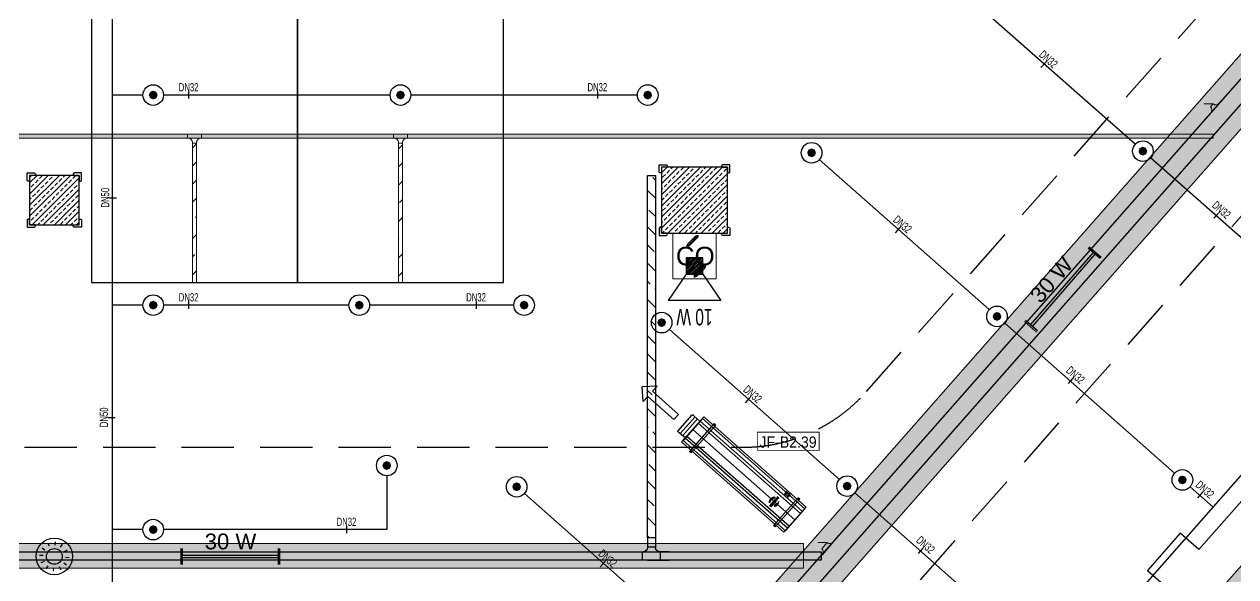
# Model space of a CAD drawing. Header units: millimetres. Extents: x -379292 to 1221486, y 92049 to 447512.
# Drawn here: x -150220 to -135520, y 124247 to 130954 of the extents above; entities that cross this region are included whole.
import ezdxf
from ezdxf.enums import TextEntityAlignment as Align

# ---------------------------------------------------------------- set-up
doc = ezdxf.new("R2010")
doc.units = ezdxf.units.MM
doc.linetypes.add('HIDDEN', pattern=[9.525, 6.35, -3.175])
for name, color, linetype in [('-M-YNGN-BORUID', 7, 'Continuous'), ('-M-YNGN-BORUUZUN', 7, 'Continuous'), ('-M-YNGN-BORUYUK', 7, 'Continuous'), ('-M-YNGN-SPR-YUK', 7, 'Continuous'), ('-M-YNGN-ZON6-CAP-', 7, 'Continuous'), ('-M-YNGN-ZON6-SPR-', 7, 'Continuous'), ('05_HATCH CONCRETE', 141, 'Continuous'), ('05_SYMBOL', 2, 'Continuous'), ('08_DEDECTOR FLASOR', 3, 'Continuous'), ('08_HORN', 4, 'Continuous'), ('08_LAMP', 4, 'Continuous'), ('08_LOUD SYSTEM', 4, 'Continuous'), ('202-A-Y-MahalAd', 141, 'Continuous'), ('AIR-J-U-355', 2, 'Continuous'), ('AIRONN ZONLAMA', 4, 'Continuous'), ('E_CT_ZA', 6, 'Continuous'), ('JF355', 2, 'Continuous')]:
    doc.layers.add(name, color=color, linetype=linetype)
doc.layers.add('-M-YNGN-SPR-CAPCIZGI', color=188, linetype='Continuous', plot=False)
for name, color, linetype, lineweight in [('-M-YNGN-ZON6', 2, 'SP', 30), ('08_200', 112, 'Continuous', 9), ('08_DEDECTOR', 3, 'Continuous', 9), ('Aironn-Kodlama', 7, 'Continuous', 0), ('E_CT_KA', 4, 'Continuous', 9), ('E_CT_KIRMIZI', 1, 'Continuous', 9)]:
    doc.layers.add(name, color=color, linetype=linetype, lineweight=lineweight)
doc.styles.add('CIZGI', font='tahoma.ttf', dxfattribs={"width": 0.8, "oblique": 20})
doc.styles.add('HCAD', font='HCAD.SHX', dxfattribs={"width": 0.8, "height": 0.2})
doc.styles.add('PIPESIZE', font='hcad.shx', dxfattribs={"width": 0.8})
doc.styles.add('SPR-NOT', font='romans.shx')
doc.styles.get("Standard").update_dxf_attribs({"font": 'segoeuil.ttf'})
doc.styles.add('TR', font='tsimpali.shx', dxfattribs={"width": 0.7})
doc.styles.add('YAZI-2', font='arial.ttf', dxfattribs={"height": 2})
doc.styles.add('YAZI-3', font='arial.ttf', dxfattribs={"height": 3})
doc.linetypes.add('SP', pattern='A,2,-0.1,["SP",CIZGI,S=0.14,R=0.2,X=0,Y=-0.07],-0.255', length=2.355)
pattern_1 = [(225, (905000, -3e-07), (67.351921, -67.351921), []), (225, (904932.65, -3e-07), (67.351921, -67.351921), [47.625, -23.8125])]

# ---------------------------------------------------------------- blocks, each defined once
blk = doc.blocks.new('202_Vida')
at = {"color": 0, "linetype": 'ByBlock', "ltscale": 0.2}
for points in [[(1, 0), (-1, 0)], [(0, 1), (0, -1)]]:
    blk.add_lwpolyline(points, dxfattribs=at)
at = {"color": 0, "linetype": 'ByBlock'}
for radius in [0.42, 0.23, 0.155]:
    blk.add_circle((0, 0), radius, dxfattribs=at)
blk = doc.blocks.new('202_Stoper')
at = {"color": 0, "linetype": 'ByBlock'}
for points in [[(-750, -30), (-750, -75), (-900, -75), (-900, 75), (-750, 75), (-750, 30)], [(750, -30), (750, -75), (900, -75), (900, 75), (750, 75), (750, 30)]]:
    blk.add_lwpolyline(points, dxfattribs=at)
blk.add_lwpolyline([(825, -30, 1), (825, 30), (-825, 30, 1), (-825, -30)], format="xyb", close=True, dxfattribs=at)
at = {"color": 0, "linetype": 'ByBlock', "yscale": 10, "zscale": 10, "rotation": 180}
for p, xscale in [((-877, 53), -10), ((-772, 53), 10), ((772, 53), -10), ((877, 53), 10)]:
    blk.add_blockref('202_Vida', p, dxfattribs=dict(at, xscale=xscale))
at = {"color": 0, "linetype": 'ByBlock', "yscale": 10, "zscale": 10}
for p, xscale in [((-877, -52), 10), ((-772, -52), -10), ((772, -52), 10), ((877, -52), -10)]:
    blk.add_blockref('202_Vida', p, dxfattribs=dict(at, xscale=xscale))
blk = doc.blocks.new('202_Mahalblok')
at = {"color": 0, "linetype": 'ByBlock', "flags": 128}
blk.add_lwpolyline([(0, 0), (0, 5000), (2500, 5000), (2500, 0)], close=True, dxfattribs=at)
at = {"color": 252}
blk.add_blockref('202_Stoper', (1250, 750), dxfattribs=at)
at = {"color": 0, "linetype": 'ByBlock', "ltscale": 25}
blk.add_attdef('MAHALNO', text='', height=200, dxfattribs=at).set_placement((1209, 1390), align=Align.BOTTOM_CENTER)
blk = doc.blocks.new('bariyer')
at = {"color": 8, "ltscale": 25}
blk.add_lwpolyline([(0, -70), (15, -70, 0.414214), (30, -55), (30, 30), (-55, 30, 0.414214), (-70, 15), (-70, 0), (0, 0)], format="xyb", close=True, dxfattribs=at)
blk = doc.blocks.new('OtoParkBodrumKatMimari')
at = {"layer": '05_HATCH CONCRETE'}
h = blk.add_hatch(dxfattribs=at)
h.set_pattern_fill('ANSI33', color=8, scale=15, angle=180, style=0)
h.set_pattern_definition(pattern_1)
h.paths.add_polyline_path([(142600, 59700), (142800, 59700), (139870, 56381), (139645, 56579), (139248, 56130), (139473, 55931), (135668, 51620), (135443, 51819), (134848, 51144), (135073, 50945), (131506, 46904), (131281, 47103), (130884, 46653), (131109, 46455), (127899, 42818), (127674, 43017), (127277, 42567), (127502, 42369), (124481, 38946), (124256, 39145), (123859, 38695), (124084, 38496), (120848, 34830), (120623, 35029), (120028, 34354), (120253, 34155), (117433, 30962), (117209, 31160), (116812, 30710), (117036, 30512), (113992, 27063), (113767, 27262), (113370, 26812), (113595, 26613), (110386, 22977), (110161, 23176), (109764, 22726), (109989, 22527), (106786, 18899), (106561, 19097), (105965, 18422), (106190, 18224), (103361, 15019), (103136, 15217), (102739, 14767), (102964, 14569), (99777, 10958), (99552, 11156), (99155, 10707), (99380, 10508), (96303, 7022), (96078, 7220), (95615, 6696), (95840, 6497), (93887, 4285), (93662, 4484), (93265, 4034), (93490, 3836), (90240, 153), (90240, 300), (89640, 300), (89640, 0), (88400, 0), (88400, 300), (87800, 300), (87800, 0), (80000, 0), (80000, 300), (79400, 300), (79400, 0), (71600, 0), (71600, 300), (71000, 300), (71000, -300), (90240, -300), (143200, 59700), (143200, 67400), (142600, 67400), (142600, 66800), (142900, 66800), (142900, 64150), (142600, 64150), (142600, 63550), (142900, 63550), (142900, 60300), (142600, 60300)])
h = blk.add_hatch(dxfattribs=at)
h.set_pattern_fill('ANSI33', color=8, scale=15, angle=180, style=0)
h.set_pattern_definition(pattern_1)
h.paths.add_polyline_path([(104667, 28400), (103867, 28400), (103867, 27600), (104667, 27600)])
h = blk.add_hatch(dxfattribs=at)
h.set_pattern_fill('ANSI33', color=8, scale=15, angle=180, style=0)
h.set_pattern_definition(pattern_1)
h.paths.add_polyline_path([(96800, 28300), (96200, 28300), (96200, 27700), (96800, 27700)])
at = {"color": 5}
blk.add_lwpolyline([(113595, 26613), (110386, 22977), (110161, 23176), (109764, 22726), (109989, 22527), (106786, 18899), (106561, 19097), (105965, 18422), (106190, 18224), (103361, 15019), (103136, 15217), (102739, 14767), (102964, 14569), (99777, 10958), (99552, 11156), (99155, 10707), (99380, 10508), (96303, 7022)], dxfattribs=at)
for points in [[(104667, 28400), (103867, 28400), (103867, 27600), (104667, 27600)], [(96800, 28300), (96200, 28300), (96200, 27700), (96800, 27700)]]:
    blk.add_lwpolyline(points, close=True, dxfattribs=at)
at = {"layer": '05_SYMBOL', "color": 252, "linetype": 'HIDDEN', "ltscale": 100}
blk.add_lwpolyline([(132000, 51725), (93143, 7677)], dxfattribs=at)
blk.add_lwpolyline([(48161, 25484, 0.179563), (49466, 25000), (104855, 25000, 0.215217), (106355, 25677), (115176, 35677, 0.645796), (113676, 39000), (37847, 39000, 0.695543), (36543, 35484), (48161, 25484)], format="xyb", dxfattribs=at)
at = {"layer": '05_SYMBOL', "color": 8, "xscale": -1}
for p in [(103867, 28400), (96200, 28300)]:
    blk.add_blockref('bariyer', p, dxfattribs=at)
at = {"layer": '05_SYMBOL', "color": 8}
for p in [(104667, 28400), (96800, 28300)]:
    blk.add_blockref('bariyer', p, dxfattribs=at)
at = {"layer": '05_SYMBOL', "color": 8, "rotation": 180}
for p in [(96200, 27700), (103867, 27600)]:
    blk.add_blockref('bariyer', p, dxfattribs=at)
at = {"layer": '05_SYMBOL', "color": 8, "xscale": -1, "rotation": 180}
for p in [(96800, 27700), (104667, 27600)]:
    blk.add_blockref('bariyer', p, dxfattribs=at)
at = {"layer": '202-A-Y-MahalAd', "color": 8, "ltscale": 25}
ref = blk.add_blockref('202_Mahalblok', (96950, 32000), dxfattribs=dict(at, xscale=-1, rotation=180))
ref.add_attrib('MAHALNO', 'B-646', dxfattribs={"layer": '0', "color": 0, "linetype": 'ByBlock', "ltscale": 25, "height": 200}).set_placement((98159, 30467), align=Align.BOTTOM_CENTER)
ref = blk.add_blockref('202_Mahalblok', (99450, 32000), dxfattribs=dict(at, xscale=-1, rotation=180))
ref.add_attrib('MAHALNO', 'B-647', dxfattribs={"layer": '0', "color": 0, "linetype": 'ByBlock', "ltscale": 25, "height": 200}).set_placement((100659, 30467), align=Align.BOTTOM_CENTER)
blk = doc.blocks.new('SP-C-UP-12')
at = {"ltscale": 10}
blk.add_line((0, 0), (0, 0), dxfattribs=at)
at = {"color": 1, "linetype": 'Continuous'}
blk.add_circle((0, 0), 12.5, dxfattribs=at)
at = {"ltscale": 10}
for points in [[(-5.4, 0), (-3.8, 3.8), (-3.8, -3.8), (0, 5.4)], [(-3.8, -3.8), (0, 5.4), (0, -5.4), (3.8, 3.8)], [(0, -5.4), (3.8, 3.8), (3.8, -3.8), (5.4, 0)]]:
    blk.add_solid(points, dxfattribs=at)
at = {"layer": '-M-YNGN-SPR-YUK', "style": 'SPR-NOT', "width": 0.5, "flags": 9}
for tag, p in [('YUK', (0, 17.8)), ('CAP', (0, 14.4)), ('TIP', (0.2, 10.8))]:
    blk.add_attdef(tag, text='', height=2.5, dxfattribs=at).set_placement(p, align=Align.MIDDLE_CENTER)
blk = doc.blocks.new('SPRKL100')
at = {"layer": '-M-YNGN-SPR-CAPCIZGI'}
blk.add_line((0, 0.43), (0, -0.43), dxfattribs=at)
at = {"layer": '-M-YNGN-BORUID', "color": 0, "style": 'HCAD', "width": 0.8, "flags": 1}
blk.add_attdef('DIC', text='', height=0.4, dxfattribs=at).set_placement((0, -1.69), align=Align.CENTER)
at = {"layer": '-M-YNGN-BORUUZUN', "color": 0, "style": 'HCAD', "width": 0.7}
blk.add_attdef('BOY', text='', height=0.8, dxfattribs=at).set_placement((0, -1.08), align=Align.CENTER)
at = {"layer": '-M-YNGN-BORUYUK', "color": 6, "style": 'PIPESIZE', "width": 0.8}
blk.add_attdef('YUK', text='', height=0.5, dxfattribs=at).set_placement((0, 1.87), align=Align.CENTER)
at = {"color": 0, "style": 'PIPESIZE', "width": 0.7}
blk.add_attdef('CAP', text='', height=1, dxfattribs=at).set_placement((0, 0.45), align=Align.CENTER)
blk = doc.blocks.new('A$C69E8D8A3')
at = {"layer": '-M-YNGN-ZON6', "ltscale": 500}
for p, q in [((634, 6524.4), (634, 1991.9)), ((239.6, 330.9), (4953.7, 5671.8)), ((1875.4, 2732.1), (1669.2, 2914)), ((671.5, 2791.9), (634, 2791.9)), ((971.5, 2791.9), (696.5, 2791.9)), ((1271.5, 2791.9), (996.5, 2791.9)), ((1698.4, 2531.5), (1492.2, 2713.5)), ((2100.3, 2533.5), (1894.1, 2715.5)), ((671.5, 2536.9), (634, 2536.9)), ((921.5, 2536.9), (696.5, 2536.9)), ((1121.5, 2536.9), (946.5, 2536.9)), ((1923.3, 2333), (1717.1, 2515)), ((1516.5, 2325.4), (1310.3, 2507.4)), ((967.4, 2329.7), (967.4, 2264.4)), ((1340.6, 2126.1), (1134.4, 2308.1)), ((1741.4, 2126.9), (1535.2, 2308.9)), ((1970.2, 2291.6), (1942, 2316.4)), ((671.5, 2264.4), (634, 2264.4)), ((967.4, 2264.4), (696.5, 2264.4))]:
    blk.add_line(p, q, dxfattribs=at)
at = {"layer": '-M-YNGN-ZON6-CAP-'}
ref = blk.add_blockref('SPRKL100', (1764, 2828.4), dxfattribs=dict(at, xscale=10, yscale=10, zscale=10, rotation=318.5663252255652))
ref.add_attrib('CAP', 'DN32', dxfattribs={"layer": '0', "color": 0, "height": 10, "rotation": 318.5663, "style": 'PIPESIZE', "width": 0.7}).set_placement((1766.9, 2831.7), align=Align.CENTER)
ref = blk.add_blockref('SPRKL100', (726.9, 2791.9), dxfattribs=dict(at, xscale=10, yscale=10, zscale=10))
ref.add_attrib('CAP', 'DN32', dxfattribs={"layer": '0', "color": 0, "height": 10, "style": 'PIPESIZE', "width": 0.7}).set_placement((726.9, 2796.4), align=Align.CENTER)
ref = blk.add_blockref('SPRKL100', (1222.9, 2791.9), dxfattribs=dict(at, xscale=10, yscale=10, zscale=10))
ref.add_attrib('CAP', 'DN32', dxfattribs={"layer": '0', "color": 0, "height": 10, "style": 'PIPESIZE', "width": 0.7}).set_placement((1222.9, 2796.4), align=Align.CENTER)
ref = blk.add_blockref('SPRKL100', (635.2, 2667.2), dxfattribs=dict(at, xscale=10.00000000000001, yscale=10.00000000000001, zscale=10.00000000000001, rotation=90))
ref.add_attrib('CAP', 'DN50', dxfattribs={"layer": '0', "color": 0, "height": 10, "rotation": 90, "style": 'PIPESIZE', "width": 0.7}).set_placement((630.7, 2667.2), align=Align.CENTER)
ref = blk.add_blockref('SPRKL100', (1973.8, 2645.5), dxfattribs=dict(at, xscale=10, yscale=10, zscale=10, rotation=318.5663252255652))
ref.add_attrib('CAP', 'DN32', dxfattribs={"layer": '0', "color": 0, "height": 10, "rotation": 318.5663, "style": 'PIPESIZE', "width": 0.7}).set_placement((1976.8, 2648.8), align=Align.CENTER)
ref = blk.add_blockref('SPRKL100', (1586.9, 2627.8), dxfattribs=dict(at, xscale=10, yscale=10, zscale=10, rotation=318.5663252255652))
ref.add_attrib('CAP', 'DN32', dxfattribs={"layer": '0', "color": 0, "height": 10, "rotation": 318.5663, "style": 'PIPESIZE', "width": 0.7}).set_placement((1589.9, 2631.2), align=Align.CENTER)
ref = blk.add_blockref('SPRKL100', (726.9, 2536.9), dxfattribs=dict(at, xscale=10, yscale=10, zscale=10))
ref.add_attrib('CAP', 'DN32', dxfattribs={"layer": '0', "color": 0, "height": 10, "style": 'PIPESIZE', "width": 0.7}).set_placement((726.9, 2541.4), align=Align.CENTER)
ref = blk.add_blockref('SPRKL100', (1075.7, 2536.9), dxfattribs=dict(at, xscale=10, yscale=10, zscale=10))
ref.add_attrib('CAP', 'DN32', dxfattribs={"layer": '0', "color": 0, "height": 10, "style": 'PIPESIZE', "width": 0.7}).set_placement((1075.7, 2541.4), align=Align.CENTER)
ref = blk.add_blockref('SPRKL100', (1796.8, 2444.9), dxfattribs=dict(at, xscale=10, yscale=10, zscale=10, rotation=318.5663252255652))
ref.add_attrib('CAP', 'DN32', dxfattribs={"layer": '0', "color": 0, "height": 10, "rotation": 318.5663, "style": 'PIPESIZE', "width": 0.7}).set_placement((1799.7, 2448.3), align=Align.CENTER)
ref = blk.add_blockref('SPRKL100', (1405.1, 2421.7), dxfattribs=dict(at, xscale=10, yscale=10, zscale=10, rotation=318.5663252255652))
ref.add_attrib('CAP', 'DN32', dxfattribs={"layer": '0', "color": 0, "height": 10, "rotation": 318.5663, "style": 'PIPESIZE', "width": 0.7}).set_placement((1408, 2425.1), align=Align.CENTER)
ref = blk.add_blockref('SPRKL100', (633.6, 2400.7), dxfattribs=dict(at, xscale=10.00000000000001, yscale=10.00000000000001, zscale=10.00000000000001, rotation=90))
ref.add_attrib('CAP', 'DN50', dxfattribs={"layer": '0', "color": 0, "height": 10, "rotation": 90, "style": 'PIPESIZE', "width": 0.7}).set_placement((629.1, 2400.7), align=Align.CENTER)
ref = blk.add_blockref('SPRKL100', (1953.8, 2306.1), dxfattribs=dict(at, xscale=10, yscale=10, zscale=10, rotation=318.5663252255652))
ref.add_attrib('CAP', 'DN32', dxfattribs={"layer": '0', "color": 0, "height": 10, "rotation": 318.5663, "style": 'PIPESIZE', "width": 0.7}).set_placement((1956.8, 2309.4), align=Align.CENTER)
ref = blk.add_blockref('SPRKL100', (918.5, 2264.4), dxfattribs=dict(at, xscale=10, yscale=10, zscale=10))
ref.add_attrib('CAP', 'DN32', dxfattribs={"layer": '0', "color": 0, "height": 10, "style": 'PIPESIZE', "width": 0.7}).set_placement((918.5, 2268.9), align=Align.CENTER)
ref = blk.add_blockref('SPRKL100', (1614.9, 2238.8), dxfattribs=dict(at, xscale=10, yscale=10, zscale=10, rotation=318.5663252255652))
ref.add_attrib('CAP', 'DN32', dxfattribs={"layer": '0', "color": 0, "height": 10, "rotation": 318.5663, "style": 'PIPESIZE', "width": 0.7}).set_placement((1617.8, 2242.2), align=Align.CENTER)
ref = blk.add_blockref('SPRKL100', (1229.1, 2222.4), dxfattribs=dict(at, xscale=10, yscale=10, zscale=10, rotation=318.5663252255652))
ref.add_attrib('CAP', 'DN32', dxfattribs={"layer": '0', "color": 0, "height": 10, "rotation": 318.5663, "style": 'PIPESIZE', "width": 0.7}).set_placement((1232.1, 2225.8), align=Align.CENTER)
at = {"layer": '-M-YNGN-ZON6-SPR-'}
for p, rotation in [((684, 2791.9), 180), ((984, 2791.9), 180), ((1284, 2791.9), 180), ((1482.8, 2721.8), 138.5663252255651), ((1884.8, 2723.8), 138.5663252255651), ((684, 2536.9), 180), ((934, 2536.9), 180), ((1134, 2536.9), 180), ((1300.9, 2515.7), 138.5663252255651), ((1707.8, 2523.2), 138.5663252255651), ((967.4, 2342.2), 180), ((1932.7, 2324.7), 138.5663252255651), ((1125, 2316.4), 138.5663252255651), ((1525.9, 2317.2), 138.5663252255651), ((684, 2264.4), 180)]:
    blk.add_blockref('SP-C-UP-12', p, dxfattribs=dict(at, rotation=rotation))
blk = doc.blocks.new('*U680')
h = blk.add_hatch()
h.set_pattern_fill('ANSI33', color=0, scale=50, angle=1, style=0)
h.paths.add_polyline_path([(-773, 200), (58857, 200), (58857, 0), (-773, 0)])
at = {"color": 0}
blk.add_lwpolyline([(-773, 200), (58857, 200), (58857, 0), (-773, 0)], close=True, dxfattribs=at)
at = {"ltscale": 25, "flags": 1}
for tag, p in [('YUKSEKLIK', (-229, -149)), ('KALINLIK', (-229, -213))]:
    blk.add_attdef(tag, p, '', height=50, dxfattribs=at)
blk = doc.blocks.new('*U718')
h = blk.add_hatch()
h.set_pattern_fill('ANSI33', color=0, scale=50, angle=1, style=0)
h.paths.add_polyline_path([(-1015, 600), (58777, 600), (58777, 0), (-1015, 0)])
at = {"color": 0}
blk.add_lwpolyline([(-1015, 600), (58777, 600), (58777, 0), (-1015, 0)], close=True, dxfattribs=at)
at = {"ltscale": 25, "flags": 1}
for tag, p in [('YUKSEKLIK', (-229, -149)), ('KALINLIK', (-229, -213))]:
    blk.add_attdef(tag, p, '', height=50, dxfattribs=at)
blk = doc.blocks.new('*U748')
h = blk.add_hatch()
h.set_pattern_fill('ANSI33', color=0, scale=50, angle=1, style=0)
h.paths.add_polyline_path([(-38442, 50), (-232, 50), (-232, 0), (-38442, 0)])
at = {"color": 0}
blk.add_lwpolyline([(-38442, 50), (-232, 50), (-232, 0), (-38442, 0)], close=True, dxfattribs=at)
at = {"ltscale": 25, "flags": 1}
for tag, p in [('YUKSEKLIK', (-229, -149)), ('KALINLIK', (-229, -213))]:
    blk.add_attdef(tag, p, '', height=50, dxfattribs=at)
blk = doc.blocks.new('*U969')
h = blk.add_hatch()
h.set_pattern_fill('ANSI33', color=0, scale=50, angle=1, style=0)
h.paths.add_polyline_path([(-4141, 100), (257, 100), (257, 0), (-4141, 0)])
at = {"color": 0}
blk.add_lwpolyline([(-4141, 100), (257, 100), (257, 0), (-4141, 0)], close=True, dxfattribs=at)
at = {"ltscale": 25, "flags": 1}
for tag, p in [('YUKSEKLIK', (-229, -149)), ('KALINLIK', (-229, -213))]:
    blk.add_attdef(tag, p, '', height=50, dxfattribs=at)
blk = doc.blocks.new('*U460')
at = {"color": 0}
for p, q in [((264, 264), (-164, 264)), ((-164, 164), (-50, 164)), ((-60, 264), (-60, 164)), ((0, 264), (264, 264)), ((264, 164), (150, 164)), ((160, 264), (160, 164)), ((0, 0), (0, 114)), ((0, 104), (100, 104)), ((100, 0), (100, 114))]:
    blk.add_line(p, q, dxfattribs=at)
for centre, start, end in [((-50, 114), 0, 90), ((150, 114), 90, 180)]:
    blk.add_arc(centre, 50, start, end, dxfattribs=at)
blk = doc.blocks.new('*U511')
at = {"color": 0}
for p, q in [((0, 37.8), (0, 26.4)), ((-0.3, 6.4), (-0.3, 26.4)), ((-0.3, 26.4), (0, 26.4)), ((13.6, 13.9), (5, 21.4)), ((5, 21.4), (5, 11.4)), ((0, 6.4), (-0.3, 6.4)), ((0, -5), (0, 6.4))]:
    blk.add_line(p, q, dxfattribs=at)
for centre, start, end in [((5, 26.4), 180, 270), ((5, 6.4), 90, 180)]:
    blk.add_arc(centre, 5, start, end, dxfattribs=at)
blk = doc.blocks.new('*U510')
at = {"color": 0}
for p, q in [((0, 37.8), (0, 26.4)), ((-0.3, 11.4), (-0.3, 26.4)), ((-0.3, 26.4), (0, 26.4)), ((13.6, 13.9), (5, 21.4)), ((5, 21.4), (5, 16.4)), ((0, 11.4), (-0.3, 11.4)), ((0, 0), (0, 11.4))]:
    blk.add_line(p, q, dxfattribs=at)
for centre, start, end in [((5, 26.4), 180, 270), ((5, 11.4), 90, 180)]:
    blk.add_arc(centre, 5, start, end, dxfattribs=at)
blk = doc.blocks.new('40 W SIVA ÜSTÜ ETANJ LED 50--')
at = {"layer": '08_LAMP'}
for p, q in [((-625, -100), (-625, 100)), ((-605, -100), (-605, 100)), ((-605, 15), (605, 15)), ((605, -100), (605, 100)), ((625, -100), (625, 100)), ((-605, -15), (605, -15))]:
    blk.add_line(p, q, dxfattribs=at)
at = {"layer": '08_LAMP', "color": 2, "style": 'YAZI-2'}
blk.add_text('30 W', height=200, dxfattribs=at).set_placement((0, 90), align=Align.CENTER)
blk = doc.blocks.new('CO 250')
at = {"layer": '08_DEDECTOR'}
for p, q in [((17, 243), (-84, 142)), ((45, 251), (-74, 132)), ((37, 223), (-64, 122)), ((45, 250), (45, 243)), ((114, -136), (-5, -255)), ((104, -126), (3, -227)), ((124, -146), (23, -247)), ((-5, -247), (-5, -255)), ((-5, -255), (3, -255))]:
    blk.add_line(p, q, dxfattribs=at)
at = {"layer": '08_DEDECTOR', "ltscale": 25}
blk.add_lwpolyline([(-262, 278), (-262, -278), (262, -278), (262, 278)], close=True, dxfattribs=at)
at = {"layer": '08_DEDECTOR'}
for centre, radius, start, end in [((37, 223), 27.7, 72.9688, 135), ((17, 243), 27.7, 315, 0), ((-55, 112), 41.6, 135, 180), ((-55, 112), 27.7, 135, 180), ((-55, 112), 13.9, 135, 180), ((95, -116), 13.9, 315, 350.4112), ((95, -116), 27.7, 315, 355.2224), ((95, -116), 41.6, 315, 356.817), ((23, -247), 27.7, 135, 180), ((3, -227), 27.7, 270, 315)]:
    blk.add_arc(centre, radius, start, end, dxfattribs=at)
at = {"layer": '08_DEDECTOR', "color": 3, "style": 'YAZI-3'}
blk.add_text('CO', height=225, dxfattribs=at).set_placement((-226, -113))
blk = doc.blocks.new('KORNA ORT TAVAN')
at = {"layer": '08_HORN', "color": 3}
for p, q in [((-60, 124), (-79, 162)), ((10, 137), (13, 179)), ((77, 114), (101, 149)), ((-137, 10), (-179, 13)), ((-114, 77), (-149, 101)), ((124, 60), (162, 79)), ((-124, -60), (-162, -79)), ((-77, -114), (-101, -149)), ((-10, -137), (-13, -179)), ((60, -124), (79, -162)), ((114, -77), (149, -101)), ((137, -10), (179, -13))]:
    blk.add_line(p, q, dxfattribs=at)
at = {"layer": '08_HORN', "color": 1}
for major_axis, start_param, end_param in [((0, 222), 4.712358, 10.995543), ((0, 95.8), -1.570763777940356, 4.712421529239229)]:
    blk.add_ellipse((0, 0), major_axis=major_axis, ratio=1, start_param=start_param, end_param=end_param, dxfattribs=at)
blk = doc.blocks.new('15 W HORN 100_HARİCİ TİP')
at = {"layer": '08_LOUD SYSTEM'}
h = blk.add_hatch(dxfattribs=at)
h.set_pattern_fill('ANSI31', color=2, scale=4.8)
h.set_pattern_definition([(45, (-341645.439, -380325.335), (-10.77630735, 10.77630735), [])])
h.paths.add_polyline_path([(-100, 0), (100, 0), (100, 200), (-100, 200)])
at = {"layer": '08_LOUD SYSTEM', "ltscale": 2}
for p, q in [((-320, 520), (320, 520)), ((-100, 200), (-320, 520)), ((100, 200), (320, 520))]:
    blk.add_line(p, q, dxfattribs=at)
at = {"layer": '08_LOUD SYSTEM'}
blk.add_lwpolyline([(100, 0), (100, 200), (-100, 200), (-100, 0)], close=True, dxfattribs=at)
at = {"layer": '08_LOUD SYSTEM', "color": 2, "ltscale": 2, "style": 'TR', "width": 0.7}
blk.add_text('10 W', height=200, dxfattribs=at).set_placement((0, 620), align=Align.CENTER)
blk = doc.blocks.new('ju355')
at = {"layer": 'AIR-J-U-355', "color": 2, "linetype": 'Continuous'}
for p, q in [((82.7, 20.1), (-82.9, 20.1)), ((-82.9, 20.1), (-82.9, -20.5)), ((-68.1, -18.3), (-68, 22.3)), ((-68.1, -22.7), (-68, 22.3)), ((-65.3, 22.3), (-68, 22.3)), ((-65.3, 22.3), (-68, 22.3)), ((-65.3, -22.7), (-65.3, 22.3)), ((70.7, 22.2), (68, 22.3)), ((68, -22.8), (68, 22.3)), ((70.7, -22.8), (70.7, 22.2)), ((-94.8, 12.9), (-94.9, 12.8)), ((-94.9, 12.8), (-94.9, 12.7)), ((-94.9, 12.7), (-94.9, -12.5)), ((-94.7, 13.3), (-94.8, 13.2)), ((-94.8, 13.2), (-94.8, 13.1)), ((-94.8, 13.1), (-94.8, 13)), ((-94.8, 13), (-94.8, 12.9)), ((-94.6, 13.5), (-94.7, 13.4)), ((-94.7, 13.4), (-94.7, 13.3)), ((-94.5, 13.6), (-94.6, 13.5)), ((-94.4, 13.7), (-94.5, 13.6)), ((-94.5, 13.6), (-94.5, 13.6)), ((-94.3, 13.7), (-94.4, 13.7)), ((-94.2, 13.8), (-94.3, 13.7)), ((-94.1, 13.8), (-94.2, 13.8)), ((-94, 13.8), (-94.1, 13.8)), ((-94.1, 13.8), (-94.1, 13.8)), ((-92.6, 13.8), (-94, 13.8)), ((-92.6, 13.8), (-94, 13.8)), ((-92.6, 13.8), (-94, 13.8)), ((-92.6, 13.8), (-93.9, 13.8)), ((-92.6, 13.8), (-93.9, 13.8)), ((-92.6, 13.8), (-93.9, 13.8)), ((-82.9, 13.8), (-92.6, 13.8)), ((-90.9, -13.6), (-90.9, 13.8)), ((-90.9, -13.6), (-90.9, 13.8)), ((-90.9, -13.6), (-90.9, 13.8)), ((-86.8, -13.6), (-86.8, 13.9)), ((82.7, 13.6), (-82.7, 13.8)), ((-82.7, 10.5), (82.9, 10.3)), ((82.7, 0), (-82.7, 0)), ((48.3, 3.6), (50.7, 3.6)), ((48.4, 2.9), (48.3, 3.6)), ((48.4, 7.2), (48.4, 7.9)), ((48.4, 7.9), (50.7, 6.9)), ((48.8, 7), (48.4, 7.2)), ((50.7, 6.2), (48.4, 5.2)), ((48.4, 5.9), (48.8, 6.1)), ((48.4, 5.2), (48.4, 5.9)), ((48.4, 4.9), (50.7, 4.9)), ((48.4, 4.2), (48.4, 4.9)), ((50.7, 4.2), (48.4, 4.2)), ((48.4, 2.2), (49.3, 2.9)), ((49.3, 2.9), (48.4, 2.9)), ((49.3, 2.2), (48.4, 1.4)), ((48.4, 1.4), (48.4, 2.2)), ((48.8, 6.1), (48.8, 7)), ((49.2, 6.8), (49.9, 6.6)), ((49.2, 6.3), (49.2, 6.8)), ((49.9, 6.6), (49.2, 6.3)), ((49.7, 2.6), (49.7, 2.9)), ((49.7, 2.9), (50.2, 2.9)), ((49.9, 1.6), (49.9, 1.6)), ((50.2, 2.9), (50.2, 2.6)), ((50.7, 6.9), (50.7, 6.2)), ((50.7, 4.9), (50.7, 4.2)), ((50.7, 3.6), (50.7, 2.3)), ((-94.9, -12.5), (-94.9, -12.6)), ((-94.9, -12.6), (-94.9, -12.7)), ((-94.9, -12.7), (-94.8, -12.8)), ((-94.8, -12.8), (-94.8, -12.9)), ((-94.8, -12.9), (-94.8, -13)), ((-94.8, -13), (-94.7, -13.1)), ((-94.7, -13.1), (-94.7, -13.2)), ((-94.7, -13.2), (-94.6, -13.3)), ((-94.6, -13.3), (-94.5, -13.4)), ((-94.5, -13.4), (-94.5, -13.4)), ((-94.5, -13.4), (-94.4, -13.5)), ((-94.4, -13.5), (-94.3, -13.5)), ((-94.3, -13.5), (-94.2, -13.6)), ((-94.2, -13.6), (-94.2, -13.6)), ((-94.2, -13.6), (-94.1, -13.6)), ((-94.1, -13.6), (-94, -13.6)), ((-94, -13.6), (-92.6, -13.6)), ((-94, -13.6), (-92.6, -13.6)), ((-94, -13.6), (-92.6, -13.6)), ((-93.9, -13.6), (-92.6, -13.6)), ((-93.9, -13.6), (-92.6, -13.6)), ((-93.9, -13.6), (-92.6, -13.6)), ((-92.6, -13.6), (-82.9, -13.6)), ((82.9, -10.4), (-82.7, -10.3)), ((-82.6, -13.6), (82.7, -13.7)), ((48.3, -1.7), (50.7, -1.7)), ((48.3, -2.1), (48.3, -1.7)), ((50, -2.1), (48.3, -2.1)), ((48.3, -4.4), (50.7, -4.4)), ((48.3, -4.8), (48.3, -4.4)), ((50, -4.8), (48.3, -4.8)), ((48.4, -3.8), (50, -2.1)), ((48.4, -4), (48.4, -3.8)), ((50.7, -4), (48.4, -4)), ((48.4, -6.5), (50, -4.8)), ((48.4, -6.7), (48.4, -6.5)), ((50.7, -6.8), (48.4, -6.7)), ((50.7, -1.9), (49, -3.6)), ((49, -3.6), (50.7, -3.7)), ((50.7, -4.7), (49, -6.4)), ((49, -6.4), (50.7, -6.4)), ((50.7, -1.7), (50.7, -1.9)), ((50.7, -4.4), (50.7, -4.7)), ((50.7, -6.4), (50.7, -6.8)), ((50.8, -1.4), (50.8, -1.8)), ((82.7, -20.6), (-82.9, -20.5)), ((-65.3, -22.7), (-68.1, -22.7)), ((70.7, -22.8), (68, -22.8))]:
    blk.add_line(p, q, dxfattribs=at)
at = {"layer": 'AIR-J-U-355', "color": 2, "lineweight": 13, "ltscale": 0.005}
for p, q in [((82.7, -20.6), (82.7, 20.1)), ((58.5, -15.3), (52.4, -15.3)), ((52.4, -15.3), (52.4, -18.9)), ((52.4, -18.9), (58.5, -18.9)), ((58.5, -18.9), (58.5, -15.3))]:
    blk.add_line(p, q, dxfattribs=at)
at = {"layer": 'AIR-J-U-355', "color": 2}
for p, q in [((-150.2, 14.3), (-162.9, 1.6)), ((-150.1, -11), (-162.9, 1.6)), ((-150.2, 5.9), (-150.2, 14.3)), ((-108, 6.1), (-150.2, 5.9)), ((-108, 6.1), (-107.9, -2.4)), ((-107.9, -2.4), (-150.2, -2.6)), ((-150.1, -11), (-150.2, -2.6))]:
    blk.add_line(p, q, dxfattribs=at)
at = {"layer": 'AIR-J-U-355', "color": 2, "linetype": 'Continuous'}
for centre, radius in [((-66.7, 21.3), 0.354), ((-66.7, 21.3), 0.354), ((69.3, 21.2), 0.354), ((-66.7, -21.6), 0.354), ((-66.7, -21.6), 0.354), ((54, -17.1), 0.599), ((54, -17.1), 0.599), ((57, -17.1), 0.599), ((57, -17.1), 0.599), ((69.3, -21.7), 0.354), ((69.3, -21.7), 0.354)]:
    blk.add_circle(centre, radius, dxfattribs=at)
for centre, radius, start, end in [((50, 2.3), 0.645, 184.0636, 262.3259), ((49.9, 2.6), 0.274, 177.3972, 357.3972), ((50, 2.3), 0.72, 262.3259, 356.7067)]:
    blk.add_arc(centre, radius, start, end, dxfattribs=at)
at = {"layer": 'AIR-J-U-355', "color": 2, "linetype": 'Continuous', "extrusion": (0, 0, -1)}
for major_axis, ratio in [((-0.01, -1.36), 0.908445), ((0.006, 0.985), 0.934933)]:
    blk.add_ellipse((49.5, -0.1), major_axis=major_axis, ratio=ratio, dxfattribs=at)
at = {"layer": 'AIR-J-U-355', "color": 2, "linetype": 'Continuous'}
for points, knots in [([(46.1, 5), (46.1, 5), (46.1, 5), (46.1, 5), (46.2, 5), (46.2, 5), (46.2, 5), (46.2, 5), (46.2, 5), (46.2, 5), (46.2, 5), (46.1, 4.9), (46.1, 4.8), (45.9, 4.6), (45.7, 4.3), (45.6, 4), (45.4, 3.7), (45.3, 3.1), (45.1, 2.4), (45, 1.7), (45.1, 0.8), (45.4, -0.1), (45.8, -1), (46.2, -1.8), (46.5, -2.4), (46.6, -2.8), (46.7, -3.2), (46.8, -3.6), (46.7, -4), (46.5, -4.3), (46.2, -4.3), (45.8, -4.3), (45.4, -4), (45.1, -3.6), (44.7, -3), (44.3, -2.1), (44, -0.9), (44, 0.2), (44, 1.3), (44.2, 2.1), (44.5, 2.9), (44.9, 3.6), (45.3, 4.2), (45.6, 4.6), (45.9, 4.8), (46, 4.9), (46.1, 5), (46.1, 5)], [0, 0, 0, 0, 0.001347, 0.00172, 0.002023, 0.002244, 0.002452, 0.002667, 0.002909, 0.00347, 0.004196, 0.005682, 0.009311, 0.025522, 0.043378, 0.057014, 0.067583, 0.10026, 0.136315, 0.170769, 0.211631, 0.252886, 0.304984, 0.357144, 0.377587, 0.398124, 0.41882, 0.439365, 0.455344, 0.470785, 0.486346, 0.502438, 0.525763, 0.549141, 0.572313, 0.626971, 0.689072, 0.751245, 0.792637, 0.834146, 0.875615, 0.910287, 0.945553, 0.97619, 0.989254, 0.994701, 1, 1, 1, 1]), ([(52.5, 3.6), (52.6, 3.7), (52.6, 3.8), (52.7, 3.9), (52.9, 4), (53.2, 4.1), (53.5, 4), (53.7, 3.7), (54, 3.4), (54.3, 2.9), (54.6, 2.2), (54.8, 1.3), (54.8, 0.4), (54.8, -0.5), (54.6, -1.4), (54.2, -2.2), (53.9, -2.8), (53.5, -3.2), (53.2, -3.4), (53.1, -3.5)], [0, 0, 0, 0, 0.0168256, 0.0323617, 0.0637267, 0.0873303, 0.1103993, 0.1581358, 0.2050378, 0.2514942, 0.3451779, 0.4385235, 0.532065, 0.625912, 0.7301372, 0.8352318, 0.8905608, 0.9450754, 1, 1, 1, 1]), ([(53.1, -3.5), (53.2, -3.3), (53.5, -2.8), (53.8, -2), (53.9, -1.1), (53.9, -0.3), (53.7, 0.6), (53.3, 1.4), (53, 2.1), (52.7, 2.6), (52.6, 3), (52.5, 3.3), (52.5, 3.5), (52.5, 3.6)], [0, 0, 0, 0, 0.112581, 0.224936, 0.337491, 0.449603, 0.562299, 0.686336, 0.807829, 0.865935, 0.925918, 0.967783, 1, 1, 1, 1])]:
    blk.add_open_spline(points, degree=3, knots=knots, dxfattribs=at)
blk = doc.blocks.new('DZFDGHFÜ')
at = {"layer": 'JF355'}
blk.add_lwpolyline([(24084.4, 6568.3), (24119.9, 6568.3), (24119.9, 6402.7), (24084.4, 6402.7), (24084.4, 6568.3)], dxfattribs=at)
at = {"layer": 'AIR-J-U-355', "rotation": 270}
blk.add_blockref('ju355', (24102.4, 6485.6), dxfattribs=at)
blk = doc.blocks.new('*U1030')
h = blk.add_hatch()
h.set_pattern_fill('ANSI33', color=0, scale=50, angle=1, style=0)
h.paths.add_polyline_path([(-2093, 50), (-403, 50), (-403, 0), (-2093, 0)])
at = {"color": 0}
blk.add_lwpolyline([(-2093, 50), (-403, 50), (-403, 0), (-2093, 0)], close=True, dxfattribs=at)
at = {"ltscale": 25, "flags": 1}
for tag, p in [('YUKSEKLIK', (-229, -149)), ('KALINLIK', (-229, -213))]:
    blk.add_attdef(tag, p, '', height=50, dxfattribs=at)
blk = doc.blocks.new('*U1012')
at = {"color": 0}
for p, q in [((214, 214), (-164, 214)), ((-164, 164), (-50, 164)), ((-60, 214), (-60, 164)), ((0, 214), (214, 214)), ((214, 164), (100, 164)), ((110, 214), (110, 164)), ((0, 0), (0, 114)), ((0, 104), (50, 104)), ((50, 0), (50, 114))]:
    blk.add_line(p, q, dxfattribs=at)
for centre, start, end in [((-50, 114), 0, 90), ((100, 114), 90, 180)]:
    blk.add_arc(centre, 50, start, end, dxfattribs=at)
blk = doc.blocks.new('*U1037')
h = blk.add_hatch()
h.set_pattern_fill('ANSI33', color=0, scale=50, angle=1, style=0)
h.paths.add_polyline_path([(-57384, 100), (-249, 100), (-249, 0), (-57384, 0)])
at = {"color": 0}
blk.add_lwpolyline([(-57384, 100), (-249, 100), (-249, 0), (-57384, 0)], close=True, dxfattribs=at)
at = {"ltscale": 25, "flags": 1}
for tag, p in [('YUKSEKLIK', (-229, -149)), ('KALINLIK', (-229, -213))]:
    blk.add_attdef(tag, p, '', height=50, dxfattribs=at)
blk = doc.blocks.new('*U1036')
h = blk.add_hatch()
h.set_pattern_fill('ANSI33', color=0, scale=50, angle=1, style=0)
h.paths.add_polyline_path([(-57608, 300), (-889, 300), (-889, 0), (-57608, 0)])
at = {"color": 0}
blk.add_lwpolyline([(-57608, 300), (-889, 300), (-889, 0), (-57608, 0)], close=True, dxfattribs=at)
at = {"ltscale": 25, "flags": 1}
for tag, p in [('YUKSEKLIK', (-229, -149)), ('KALINLIK', (-229, -213))]:
    blk.add_attdef(tag, p, '', height=50, dxfattribs=at)

msp = doc.modelspace()

# ---------------------------------------------------------------- block references
at = {"color": 8}
msp.add_blockref('OtoParkBodrumKatMimari', (-246354.8, 100818.8), dxfattribs=at)

# ---------------------------------------------------------------- next in the draw order: linework, layer by layer
at = {"layer": 'AIRONN ZONLAMA', "color": 1, "ltscale": 25}
msp.add_lwpolyline([(-132759.3, 128212.3), (-135968.8, 124576.1), (-136193.7, 124774.7), (-136590.7, 124324.8), (-136365.8, 124126.3), (-139568.7, 120497.7), (-139793.6, 120696.2), (-140389.2, 120021.4), (-140164.3, 119822.9), (-142993.3, 116617.8), (-143218.2, 116816.4), (-143615.2, 116366.5), (-143390.3, 116168), (-146577.7, 112557), (-146802.6, 112755.5), (-147199.6, 112305.7), (-146974.7, 112107.1), (-150051.9, 108620.9), (-150276.8, 108819.5), (-150740, 108294.7)], dxfattribs=at)
at = {"layer": 'Aironn-Kodlama', "color": 7, "const_width": 10}
msp.add_lwpolyline([(-141324.7, 126001.9), (-141324.7, 125781.9), (-140574.7, 125781.9), (-140574.7, 126001.9)], close=True, dxfattribs=at)

# ---------------------------------------------------------------- next in the draw order: block references
at = {"layer": '-M-YNGN-ZON6', "ltscale": 25, "xscale": 10, "yscale": 10, "zscale": 10}
msp.add_blockref('A$C69E8D8A3', (-155494.7, 102175), dxfattribs=at)
at = {"layer": '08_200', "color": 2, "xscale": -10, "yscale": 10, "zscale": 10, "rotation": 318.6412804738075}
for name, p in [('*U510', (-135898.4, 129793.1)), ('*U511', (-140580.6, 124468.8))]:
    msp.add_blockref(name, p, dxfattribs=at)
at = {"layer": '08_DEDECTOR'}
msp.add_blockref('CO 250', (-142087.3, 128140.3), dxfattribs=at)
at = {"layer": '08_DEDECTOR FLASOR'}
msp.add_blockref('KORNA ORT TAVAN', (-149854.8, 124493.8), dxfattribs=at)
at = {"layer": '08_LAMP', "xscale": 0.96, "yscale": 0.96, "zscale": 0.96, "rotation": 49}
msp.add_blockref('40 W SIVA ÜSTÜ ETANJ LED 50--', (-137618, 127733.3), dxfattribs=at)
at = {"layer": '08_LAMP', "xscale": 0.96, "yscale": 0.96, "zscale": 0.96}
msp.add_blockref('40 W SIVA ÜSTÜ ETANJ LED 50--', (-147717.2, 124493.2), dxfattribs=at)
at = {"layer": '08_LOUD SYSTEM', "rotation": 180}
msp.add_blockref('15 W HORN 100_HARİCİ TİP', (-142087.8, 128118.8), dxfattribs=at)
at = {"layer": 'AIR-J-U-355', "xscale": -10, "yscale": 10, "zscale": 10, "rotation": 48.54244843459259}
msp.add_blockref('DZFDGHFÜ', (66690.3, 263181.7), dxfattribs=at)
at = {"layer": 'E_CT_KA', "color": 6, "rotation": 48.64128047397736}
msp.add_blockref('*U718', (-153418.1, 109283), dxfattribs=at)
at = {"layer": 'E_CT_KA', "rotation": 180}
msp.add_blockref('*U1036', (-198373.3, 124650.3), dxfattribs=at)
at = {"layer": 'E_CT_KIRMIZI', "color": 1, "rotation": 180}
msp.add_blockref('*U748', (-174236.7, 129618.8), dxfattribs=at)
at = {"layer": 'E_CT_KIRMIZI', "color": 2, "xscale": -1}
for p in [(-148129.8, 129404.8), (-145629.8, 129404.8)]:
    msp.add_blockref('*U1012', p, dxfattribs=at)
at = {"layer": 'E_CT_KIRMIZI', "color": 1, "xscale": -1, "rotation": 269.9999999999998}
for p in [(-148179.8, 129911.7), (-145679.8, 129911.7)]:
    msp.add_blockref('*U1030', p, dxfattribs=at)
at = {"layer": 'E_CT_ZA', "color": 30, "rotation": 48.64128047397868}
msp.add_blockref('*U680', (-153668.4, 109301.4), dxfattribs=at)
at = {"layer": 'E_CT_ZA', "color": 112}
for name, p, rotation in [('*U969', (-142659.2, 124978), 270), ('*U1037', (-197933.3, 124550.3), 180)]:
    msp.add_blockref(name, p, dxfattribs=dict(at, rotation=rotation))
at = {"layer": 'E_CT_ZA', "color": 2, "xscale": -1, "rotation": 180}
msp.add_blockref('*U460', (-142659.2, 124714.3), dxfattribs=at)

# ---------------------------------------------------------------- next in the draw order: texts
at = {"layer": 'Aironn-Kodlama', "color": 3, "insert": (-141299.2, 125949.6), "char_height": 136, "width": 710.456, "attachment_point": 1, "rotation": 359.96186}
msp.add_mtext('{\\fArial|b0|i0|c0|p18;\\W0.9;\\C7;JF-B\\fArial|b0|i0|c162|p18;2\\fArial|b0|i0|c0|p18;.\\fArial|b0|i0|c162|p18;39}', dxfattribs=at)

doc.saveas('drawing.dxf')
